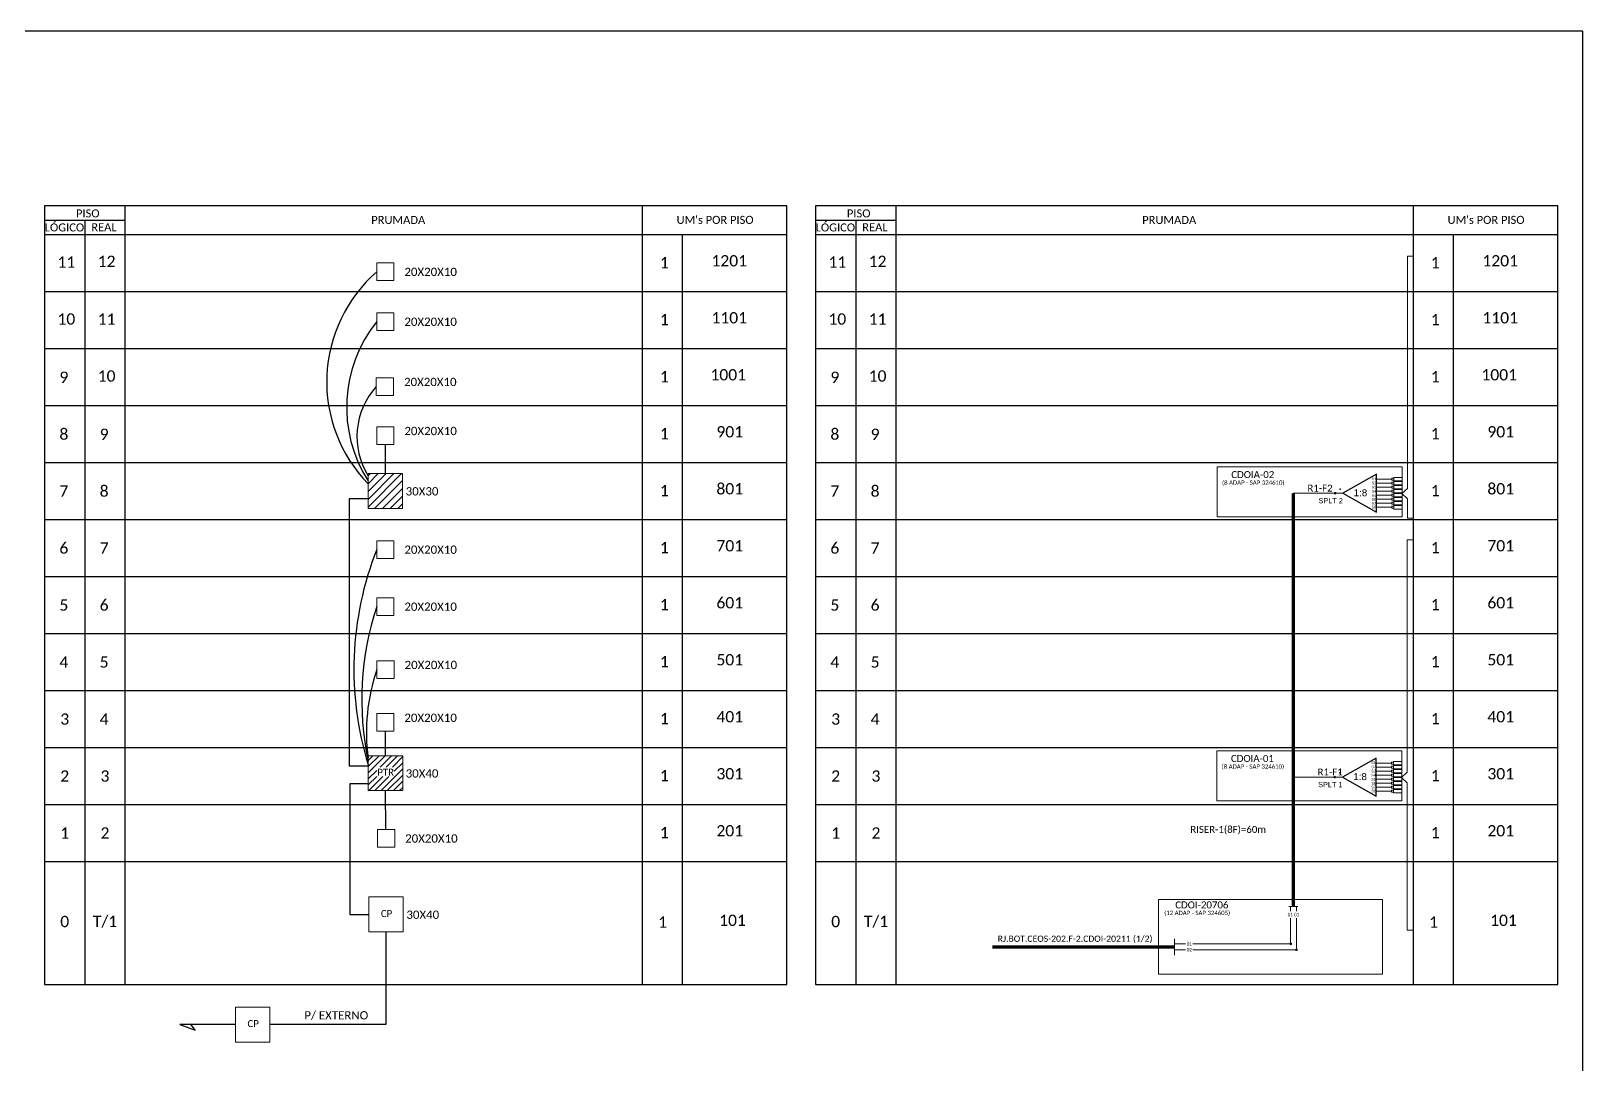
# Model space of a CAD drawing. Header units: metres. Extents: x -1286 to -445, y -500 to 94.
# Drawn here: x -891 to -445.1, y -202.8 to 94.2 of the extents above; entities that cross this region are included whole.
import ezdxf
from ezdxf.enums import TextEntityAlignment as Align

# ---------------------------------------------------------------- set-up
doc = ezdxf.new("R2010")
doc.units = ezdxf.units.M
doc.styles.add('ARIAL', font='arial.ttf')
doc.styles.add('WMF-Calibri0', font='calibri.ttf')

# ---------------------------------------------------------------- blocks, each defined once
blk = doc.blocks.new('SPLT_1-8_SC-APC')
at = {"color": 1}
blk.add_lwpolyline([(-7.37, -2.1), (-17.04, -7.55), (-7.37, -13), (-7.37, -2.1)], dxfattribs=at)
at = {"color": 3, "lineweight": 0}
for points in [[(-2.99, -3.51), (-7.37, -3.51)], [(-2.41, -3.02), (-2.41, -4)], [(-2.41, -3.02), (0, -3.02)], [(-2.41, -4), (0, -4)], [(-2.41, -4.17), (-2.41, -5.16)], [(-2.41, -4.17), (0, -4.17)], [(-7.37, -4.66), (-2.99, -4.66)], [(-7.37, -5.82), (-2.99, -5.82)], [(-7.37, -6.97), (-2.99, -6.97)], [(-7.37, -8.12), (-2.99, -8.12)], [(-2.41, -5.16), (0, -5.16)], [(-2.41, -5.32), (-2.41, -6.31)], [(-2.41, -5.32), (0, -5.32)], [(-2.41, -6.31), (0, -6.31)], [(-2.41, -6.48), (-2.41, -7.46)], [(-2.41, -6.48), (0, -6.48)], [(-2.41, -7.46), (0, -7.46)], [(-2.41, -7.63), (-2.41, -8.62)], [(-2.41, -7.63), (0, -7.63)], [(-2.41, -8.62), (0, -8.62)], [(-2.41, -8.78), (-2.41, -9.77)], [(-2.41, -8.78), (0, -8.78)], [(-7.37, -9.28), (-2.99, -9.28)], [(-7.37, -10.43), (-2.99, -10.43)], [(-7.37, -11.58), (-2.99, -11.58)], [(-2.41, -9.77), (0, -9.77)], [(-2.41, -9.94), (-2.41, -10.92)], [(-2.41, -9.94), (0, -9.94)], [(-2.41, -10.92), (0, -10.92)], [(-2.41, -11.09), (-2.41, -12.08)], [(-2.41, -11.09), (0, -11.09)], [(-2.41, -12.08), (0, -12.08)]]:
    blk.add_lwpolyline(points, dxfattribs=at)
for points in [[(-2.99, -3.22), (-2.41, -3.22), (-2.41, -3.8), (-2.99, -3.8)], [(-2.99, -4.38), (-2.41, -4.38), (-2.41, -4.95), (-2.99, -4.95)], [(-2.99, -5.53), (-2.41, -5.53), (-2.41, -6.1), (-2.99, -6.1)], [(-2.99, -6.68), (-2.41, -6.68), (-2.41, -7.26), (-2.99, -7.26)], [(-2.99, -7.84), (-2.41, -7.84), (-2.41, -8.41), (-2.99, -8.41)], [(-2.99, -8.99), (-2.41, -8.99), (-2.41, -9.56), (-2.99, -9.56)], [(-2.99, -10.14), (-2.41, -10.14), (-2.41, -10.72), (-2.99, -10.72)], [(-2.99, -11.3), (-2.41, -11.3), (-2.41, -11.87), (-2.99, -11.87)]]:
    blk.add_lwpolyline(points, close=True, dxfattribs=at)
at = {"color": 1, "lineweight": 0}
blk.add_lwpolyline([(-17.04, -7.55), (-19.26, -7.55)], dxfattribs=at)
at = {"color": 1, "style": 'ARIAL'}
for s, height, p in [('S1', 0.75, (-8.74, -3.78)), ('S2', 0.75, (-8.74, -4.97)), ('1:8', 2, (-13.91, -8.4)), ('S3', 0.75, (-8.74, -6.18)), ('S4', 0.75, (-8.74, -7.36)), ('S5', 0.75, (-8.74, -8.57)), ('S6', 0.75, (-8.74, -9.69)), ('S7', 0.75, (-8.74, -10.78)), ('S8', 0.75, (-8.74, -11.9))]:
    blk.add_text(s, height=height, dxfattribs=at).set_placement(p)
blk = doc.blocks.new('SPLITTER FUTURO')
blk.add_point((0, 0))
at = {"style": 'ARIAL', "text_generation_flag": 6, "flags": 4}
for tag, p, height in [('SPLT', (-6.22, -4.1), 1.5), ('INSTAL.', (-6.25, -6.09), 1.25)]:
    blk.add_attdef(tag, p, '', height=height, rotation=180, dxfattribs=at)

msp = doc.modelspace()

# ---------------------------------------------------------------- hatches: boundary and pattern name
at = {"lineweight": 0}
h = msp.add_hatch(color=3, dxfattribs=at)
h.dxf.hatch_style = 1
edge = h.paths.add_edge_path()
edge.add_arc((-516.3, -38.57), 0.242, 0, 360)
h = msp.add_hatch()
h.set_pattern_fill('ANSI31', color=1, scale=10, style=0)
h.set_pattern_definition([(45, (-1407.5949, -509.5832), (-0.8838835, 0.8838835), [])])
h.paths.add_polyline_path([(-794.12, -124), (-784.21, -124), (-784.21, -113.96), (-794.12, -113.96)])
h.paths.add_polyline_path([(-791.69, -119.97), (-786.65, -119.97), (-786.65, -117.24), (-791.69, -117.24)], flags=16)
h = msp.add_hatch(color=3, dxfattribs=at)
h.dxf.hatch_style = 1
edge = h.paths.add_edge_path()
edge.add_arc((-516.4, -120.13), 0.242, 0, 360)
h = msp.add_hatch(color=3, dxfattribs=at)
h.dxf.hatch_style = 1
edge = h.paths.add_edge_path()
edge.add_arc((-529.05, -168.04), 0.256, 0, 360)
h = msp.add_hatch(color=3, dxfattribs=at)
h.dxf.hatch_style = 1
edge = h.paths.add_edge_path()
edge.add_arc((-527.4, -169.71), 0.256, 0, 360)

# ---------------------------------------------------------------- linework, layer by layer
at = {"color": 1, "linetype": 'Continuous'}
for p, q in [((-794.18, -33.6), (-793.51, -32.93)), ((-794.18, -35.84), (-791.26, -32.93)), ((-794.18, -38.09), (-789.02, -32.93)), ((-794.18, -40.33), (-786.77, -32.93)), ((-794.18, -42.58), (-784.53, -32.93)), ((-792.32, -42.97), (-784.27, -34.92)), ((-790.08, -42.97), (-784.27, -37.17)), ((-787.83, -42.97), (-784.27, -39.41)), ((-785.59, -42.97), (-784.27, -41.66))]:
    msp.add_line(p, q, dxfattribs=at)
at = {"color": 5, "lineweight": 0}
for p, q in [((-516.3, -38.57), (-528.32, -38.57)), ((-516.4, -120.13), (-528.42, -120.13)), ((-529.08, -158.63), (-529.08, -157.29)), ((-527.42, -158.63), (-527.42, -157.29)), ((-529.08, -168.04), (-529.08, -160.61)), ((-527.42, -169.71), (-527.42, -160.61))]:
    msp.add_line(p, q, dxfattribs=at)
at = {"color": 3, "lineweight": 0}
msp.add_line((-557.22, -168.04), (-529.08, -168.04), dxfattribs=at)
at = {"color": 2, "lineweight": 0}
msp.add_line((-557.22, -169.71), (-527.42, -169.71), dxfattribs=at)
msp.add_lwpolyline([(-1286.07, -499.81), (-445.07, -499.81), (-445.07, 94.19), (-1286.07, 94.19)], close=True)
at = {"color": 0}
for points in [[(-673.83, 43.96), (-887.14, 43.96)], [(-452.28, 43.96), (-665.59, 43.96)], [(-887.14, 39.85), (-864, 39.85)], [(-887.14, 35.74), (-673.83, 35.74)], [(-665.59, 39.85), (-642.45, 39.85)], [(-665.59, 35.74), (-452.28, 35.74)]]:
    msp.add_lwpolyline(points, dxfattribs=at)
for points in [[(-887.14, 43.96), (-887.14, 35.74)], [(-864, 35.74), (-864, 43.96)], [(-715.42, 43.96), (-715.42, 35.74)], [(-673.83, 35.74), (-673.83, 43.96)], [(-665.59, 43.96), (-665.59, 35.74)], [(-642.45, 35.74), (-642.45, 43.96)], [(-493.87, 43.96), (-493.87, 35.74)], [(-452.28, 35.74), (-452.28, 43.96)], [(-887.14, 35.74), (-673.83, 35.74)], [(-887.14, 35.74), (-673.83, 35.74)], [(-887.14, 35.74), (-887.14, -179.65), (-673.83, -179.65), (-673.83, 35.74)], [(-887.14, 35.74), (-673.83, 35.74)], [(-875.57, 39.85), (-875.57, 35.74)], [(-875.57, 35.74), (-875.57, -179.65)], [(-864, -179.65), (-864, 35.74)], [(-715.42, 35.74), (-715.42, -179.65)], [(-703.85, -179.65), (-703.85, 35.74)], [(-665.59, 35.74), (-452.28, 35.74)], [(-665.59, 35.74), (-452.28, 35.74)], [(-665.59, 35.74), (-452.28, 35.74)], [(-665.59, 35.74), (-665.59, -179.65), (-452.28, -179.65), (-452.28, 35.74)], [(-654.02, 39.85), (-654.02, 35.74)], [(-654.02, 35.74), (-654.02, -179.65)], [(-642.45, -179.65), (-642.45, 35.74)], [(-493.87, 35.74), (-493.87, -179.65)], [(-482.3, -179.65), (-482.3, 35.74)], [(-887.14, 19.37), (-673.83, 19.37)], [(-665.59, 19.37), (-452.28, 19.37)], [(-887.14, 3), (-673.83, 3)], [(-665.59, 3), (-452.28, 3)], [(-887.14, -13.38), (-673.83, -13.38)], [(-665.59, -13.38), (-452.28, -13.38)], [(-887.14, -29.75), (-673.83, -29.75)], [(-665.59, -29.75), (-452.28, -29.75)], [(-887.14, -46.12), (-673.83, -46.12)], [(-665.59, -46.12), (-452.28, -46.12)], [(-887.14, -62.49), (-673.83, -62.49)], [(-665.59, -62.49), (-452.28, -62.49)], [(-887.14, -78.86), (-673.83, -78.86)], [(-665.59, -78.86), (-452.28, -78.86)], [(-887.14, -95.23), (-673.83, -95.23)], [(-665.59, -95.23), (-452.28, -95.23)], [(-887.14, -111.61), (-673.83, -111.61)], [(-665.59, -111.61), (-452.28, -111.61)], [(-887.14, -127.98), (-673.83, -127.98)], [(-665.59, -127.98), (-452.28, -127.98)], [(-887.14, -144.35), (-673.83, -144.35)], [(-665.59, -144.35), (-452.28, -144.35)]]:
    msp.add_lwpolyline(points)
at = {"lineweight": 0}
for points in [[(-786.74, 27.59), (-791.71, 27.59), (-791.71, 22.52), (-786.74, 22.52)], [(-786.75, 13.26), (-791.71, 13.26), (-791.71, 8.19), (-786.75, 8.19)], [(-786.84, -5.39), (-791.81, -5.39), (-791.81, -10.46), (-786.84, -10.46)], [(-786.75, -19.48), (-791.71, -19.48), (-791.71, -24.55), (-786.75, -24.55)], [(-786.75, -52.22), (-791.71, -52.22), (-791.71, -57.29), (-786.75, -57.29)], [(-786.75, -68.6), (-791.71, -68.6), (-791.71, -73.67), (-786.75, -73.67)], [(-786.69, -86.69), (-791.65, -86.69), (-791.65, -91.76), (-786.69, -91.76)], [(-786.75, -101.86), (-791.71, -101.86), (-791.71, -106.93), (-786.75, -106.93)], [(-786.53, -135.18), (-791.5, -135.18), (-791.5, -140.25), (-786.53, -140.25)]]:
    msp.add_lwpolyline(points, close=True, dxfattribs=at)
at = {"color": 3, "lineweight": 0}
for points in [[(-493.87, -45.71), (-495.52, -45.71), (-495.52, -40.18), (-497.09, -38.68), (-495.52, -37.17), (-495.52, 29.49), (-493.87, 29.49)], [(-493.97, -164.04), (-495.62, -164.04), (-495.62, -121.74), (-497.19, -120.23), (-495.62, -118.72), (-495.62, -51.97), (-493.97, -51.97)], [(-562.45, -168.04), (-559.29, -168.04)]]:
    msp.add_lwpolyline(points, dxfattribs=at)
at = {"color": 3}
for points in [[(-791.71, 25.05, 0.429915), (-794.18, -35.84, -1.835321)], [(-791.71, 10.73, 0.320832), (-794.18, -35.02, 0.148526)], [(-791.81, -7.93, 0.335199), (-794.18, -33.6, -52.635674)], [(-791.71, -54.76, 0.169246), (-794.18, -116.61, -25.108692)], [(-791.71, -71.13, 0.131449), (-794.18, -115.52, 0.964721)], [(-791.65, -89.23, 0.116569), (-794.18, -114.63, 4.849715)]]:
    msp.add_lwpolyline(points, format="xyb", dxfattribs=at)
for points in [[(-789.23, -24.55), (-789.23, -32.93)], [(-794.39, -40.22), (-799.63, -40.22), (-799.63, -116.87), (-794.18, -116.88)], [(-789.23, -106.93), (-789.23, -113.96)], [(-794.18, -122.03), (-799.42, -122.03), (-799.42, -159.55), (-793.97, -159.57)], [(-789.23, -124), (-789.15, -135.18)], [(-789.08, -164.59), (-789.08, -191.21), (-822.39, -191.21)]]:
    msp.add_lwpolyline(points, dxfattribs=at)
at = {"color": 1, "lineweight": 0}
for points in [[(-550.17, -31.03), (-497.04, -31.03), (-497.04, -45.35), (-550.17, -45.35)], [(-784.27, -32.93), (-794.18, -32.93), (-794.18, -42.97), (-784.27, -42.97)], [(-784.21, -113.96), (-794.12, -113.96), (-794.12, -124), (-784.21, -124)], [(-550.27, -112.58), (-497.14, -112.58), (-497.14, -126.9), (-550.27, -126.9)], [(-567.09, -155.23), (-502.69, -155.23), (-502.69, -176.7), (-567.09, -176.7)]]:
    msp.add_lwpolyline(points, close=True, dxfattribs=at)
at = {"color": 5, "lineweight": 0, "const_width": 1}
msp.add_lwpolyline([(-528.32, -157.29), (-528.32, -38.57)], dxfattribs=at)
at = {"color": 7, "lineweight": 0}
for points in [[(-784.06, -154.54), (-793.97, -154.54), (-793.97, -164.59), (-784.06, -164.59)], [(-822.39, -186.18), (-832.29, -186.18), (-832.29, -196.22), (-822.39, -196.22)]]:
    msp.add_lwpolyline(points, close=True, dxfattribs=at)
at = {"color": 5, "lineweight": 0}
msp.add_lwpolyline([(-529.56, -157.29), (-527.04, -157.29)], dxfattribs=at)
at = {"color": 1, "lineweight": 0, "const_width": 1}
msp.add_lwpolyline([(-614.81, -168.9), (-562.45, -168.9)], dxfattribs=at)
at = {"color": 1, "lineweight": 0}
msp.add_lwpolyline([(-562.45, -171.3), (-562.45, -166.59)], dxfattribs=at)
at = {"color": 2, "lineweight": 0}
msp.add_lwpolyline([(-562.45, -169.71), (-559.29, -169.71)], dxfattribs=at)
at = {"color": 1}
for points in [[(-832.29, -191.21), (-848.24, -191.21)], [(-848.24, -191.21), (-843.83, -192.81)], [(-843.83, -192.81), (-845.23, -190.98)]]:
    msp.add_lwpolyline(points, dxfattribs=at)
at = {"color": 3, "lineweight": 0}
for centre, radius in [((-516.3, -38.57), 0.242), ((-516.4, -120.13), 0.242), ((-529.05, -168.04), 0.256), ((-527.4, -169.71), 0.256)]:
    msp.add_circle(centre, radius, dxfattribs=at)

# ---------------------------------------------------------------- block references
for p in [(-497.04, -31.03), (-497.14, -112.58)]:
    msp.add_blockref('SPLT_1-8_SC-APC', p, dxfattribs=at)
at = {"lineweight": 0}
ref = msp.add_blockref('SPLITTER FUTURO', (-514.83, -37.36), dxfattribs=at)
ref.add_attrib('SPLT', 'SPLT 2', (-521.06, -41.46), dxfattribs={"height": 1.5, "rotation": 180, "style": 'ARIAL', "text_generation_flag": 6})
at = {"color": 1, "lineweight": 0}
ref = msp.add_blockref('SPLITTER FUTURO', (-514.93, -118.91), dxfattribs=at)
ref.add_attrib('SPLT', 'SPLT 1', (-521.16, -123.01), dxfattribs={"height": 1.5, "rotation": 180, "style": 'ARIAL', "text_generation_flag": 6})

# ---------------------------------------------------------------- texts
at = {"color": 0, "style": 'WMF-Calibri0'}
for s, p in [('     PISO', (-882.18, 40.66)), ('PRUMADA', (-793.27, 38.78)), ("UM's POR PISO", (-705.53, 38.8)), ('     PISO', (-660.63, 40.66)), ('PRUMADA', (-571.72, 38.78)), ("UM's POR PISO", (-483.98, 38.8)), ('  LÓGICO', (-888.72, 36.63)), ('    REAL', (-876.96, 36.69)), ('  LÓGICO', (-667.18, 36.63)), ('    REAL', (-655.41, 36.69))]:
    msp.add_text(s, height=2.3, dxfattribs=at).set_placement(p)
at = {"color": 7, "style": 'WMF-Calibri0'}
for s, p in [('11', (-880.89, 27.82)), ('12', (-869.32, 28.04)), ('11', (-659.34, 27.82)), ('12', (-647.77, 28.04)), ('10', (-880.89, 11.48)), ('11', (-869.32, 11.45)), ('10', (-659.34, 11.48)), ('11', (-647.77, 11.45)), ('10', (-869.32, -4.89)), ('10', (-647.77, -4.89))]:
    msp.add_text(s, height=3.24, dxfattribs=at).set_placement(p, align=Align.MIDDLE_CENTER)
for s, height, p in [('1201', 3.24, (-695.52, 26.58)), ('1201', 3.24, (-473.97, 26.58)), ('20X20X10', 2.373, (-783.74, 23.84)), ('1101', 3.24, (-695.52, 10.21)), ('1101', 3.24, (-473.97, 10.21)), ('20X20X10', 2.373, (-783.75, 9.51)), ('1001', 3.24, (-695.8, -6.16)), ('1001', 3.24, (-474.25, -6.16)), ('20X20X10', 2.373, (-783.84, -7.79)), ('20X20X10', 2.373, (-783.75, -21.88)), ('901', 3.24, (-694.08, -22.54)), ('901', 3.24, (-472.53, -22.54)), ('801', 3.24, (-694.08, -38.91)), ('801', 3.24, (-472.53, -38.91)), ('30X30', 2.373, (-783.38, -39.21)), ('701', 3.24, (-694.08, -55.28)), ('701', 3.24, (-472.53, -55.28)), ('20X20X10', 2.373, (-783.75, -55.97)), ('20X20X10', 2.373, (-783.75, -72.35)), ('601', 3.24, (-694.08, -71.65)), ('601', 3.24, (-472.53, -71.65)), ('20X20X10', 2.373, (-783.69, -89.09)), ('501', 3.24, (-694.08, -88.02)), ('501', 3.24, (-472.53, -88.02)), ('20X20X10', 2.373, (-783.75, -104.26)), ('401', 3.24, (-694.08, -104.39)), ('401', 3.24, (-472.53, -104.39)), ('PTR', 2, (-791.53, -119.71)), ('30X40', 2.373, (-783.38, -120.25)), ('301', 3.24, (-694.08, -120.77)), ('301', 3.24, (-472.53, -120.77)), ('20X20X10', 2.373, (-783.53, -138.93)), ('201', 3.24, (-694.08, -137.14)), ('201', 3.24, (-472.53, -137.14)), ('CP', 2, (-790.51, -160.3)), ('30X40', 2.373, (-783.17, -160.83)), ('P/ EXTERNO', 2.373, (-812.5, -189.73)), ('CP', 2, (-828.84, -191.93))]:
    msp.add_text(s, height=height, dxfattribs=at).set_placement(p)
at = {"color": 1, "lineweight": 0, "style": 'WMF-Calibri0'}
for s, p in [('(8 ADAP - SAP 324610)', (-539.82, -36.15)), ('(8 ADAP - SAP 324610)', (-539.92, -117.7)), ('(12 ADAP - SAP 324605)', (-555.93, -159.75))]:
    msp.add_text(s, height=1.25, dxfattribs=at).set_placement(p, align=Align.CENTER)
for s, p in [('CDOIA-02', (-546.12, -34.22)), ('CDOIA-01', (-546.22, -115.77)), ('CDOI-20706', (-562.23, -157.83))]:
    msp.add_text(s, height=2, dxfattribs=at).set_placement(p)
at = {"color": 5, "lineweight": 0, "style": 'WMF-Calibri0'}
for s, p in [('R1-F2', (-524.25, -38.1)), ('R1-F1', (-521.33, -119.65)), ('RISER-1(8F)=60m', (-557.91, -136.14))]:
    msp.add_text(s, height=2, dxfattribs=at).set_placement(p)
at = {"lineweight": 0, "style": 'ARIAL'}
for s, p in [('01', (-529.16, -159.6)), ('01', (-527.34, -159.6)), ('01', (-558.16, -168.04)), ('02', (-558.16, -169.71))]:
    msp.add_text(s, height=1, dxfattribs=at).set_placement(p, align=Align.MIDDLE_CENTER)
at = {"color": 1, "lineweight": 0, "style": 'WMF-Calibri0'}
msp.add_text('RJ.BOT.CEOS-202.F-2.CDOI-20211 (1/2)', height=1.7898, dxfattribs=at).set_placement((-591.02, -166.54, 3.73), align=Align.MIDDLE_CENTER)
at = {"color": 7, "style": 'WMF-Calibri0'}
for tag, flags, p in [('1', 4, (-709.04, 27.67)), ('1', 4, (-487.5, 27.67)), ('1', 4, (-709.04, 11.3)), ('1', 4, (-487.5, 11.3)), ('9', 4, (-881.6, -5.27)), ('1', 4, (-709.04, -5.08)), ('9', 4, (-660.05, -5.27)), ('1', 4, (-487.5, -5.08)), ('8', 4, (-881.6, -21.58)), ('9', 4, (-870.03, -21.64)), ('1', 4, (-709.04, -21.45)), ('8', 4, (-660.05, -21.58)), ('9', 4, (-648.48, -21.64)), ('1', 4, (-487.5, -21.45)), ('7', 4, (-881.6, -37.95)), ('8', 4, (-870.03, -37.95)), ('1', 4, (-709.04, -37.82)), ('7', 4, (-660.05, -37.95)), ('8', 4, (-648.48, -37.95)), ('1', 4, (-487.5, -37.82)), ('6', 4, (-881.6, -54.32)), ('7', 4, (-870.03, -54.32)), ('1', 4, (-709.04, -54.19)), ('6', 4, (-660.05, -54.32)), ('7', 4, (-648.48, -54.32)), ('1', 4, (-487.5, -54.19)), ('5', 4, (-881.6, -70.69)), ('6', 4, (-870.03, -70.69)), ('1', 4, (-709.04, -70.56)), ('5', 4, (-660.05, -70.69)), ('6', 4, (-648.48, -70.69)), ('1', 4, (-487.5, -70.56)), ('4', 4, (-881.6, -87.06)), ('5', 4, (-870.03, -87.06)), ('1', 4, (-709.04, -86.94)), ('4', 4, (-660.05, -87.06)), ('5', 4, (-648.48, -87.06)), ('1', 4, (-487.5, -86.94)), ('3', 4, (-881.35, -103.44)), ('4', 4, (-870.03, -103.44)), ('1', 4, (-709.04, -103.31)), ('3', 4, (-659.81, -103.44)), ('4', 4, (-648.48, -103.44)), ('1', 4, (-487.5, -103.31)), ('2', 4, (-881.35, -119.81)), ('3', 4, (-869.78, -119.81)), ('1', 4, (-709.04, -119.68)), ('2', 4, (-659.81, -119.81)), ('3', 4, (-648.23, -119.81)), ('1', 4, (-487.5, -119.68)), ('1', 4, (-881.35, -136.18)), ('2', 4, (-869.78, -136.16)), ('1', 4, (-709.04, -136.05)), ('1', 4, (-659.81, -136.18)), ('2', 4, (-648.23, -136.16)), ('1', 4, (-487.5, -136.05)), ('0', 4, (-881.35, -161.6)), ('T/1', 12, (-869.78, -161.56)), ('1', 4, (-709.56, -161.77)), ('101', 4, (-689.46, -161.25)), ('0', 4, (-659.81, -161.6)), ('T/1', 12, (-648.23, -161.56)), ('1', 4, (-488.01, -161.77)), ('101', 4, (-467.91, -161.25))]:
    msp.add_attdef(tag, text='XX', height=3.24, dxfattribs=dict(at, flags=flags)).set_placement(p, align=Align.MIDDLE_CENTER)

doc.saveas('drawing.dxf')
